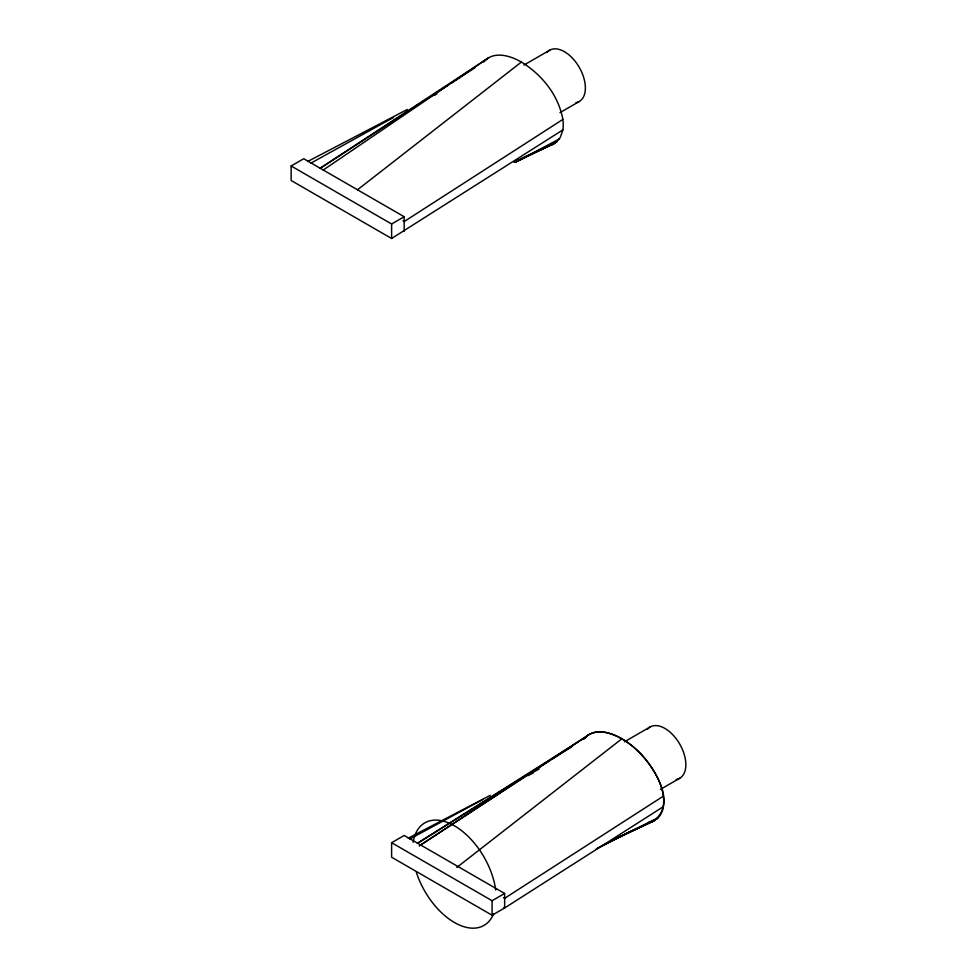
<?xml version="1.0" encoding="UTF-8"?>
<svg xmlns="http://www.w3.org/2000/svg" width="977" height="977" viewBox="0 0 977 977"><rect width="100%" height="100%" fill="white"/><g stroke="black" fill="none" stroke-linecap="round" stroke-linejoin="round"><path stroke-width="1.47" d="M412.184 108.52L320.102 168.325L486.619 59.121C493.3 53.845 502.666 54.529 510.324 57.045A73.165 42.243 60 0 1 521.388 62.064C541.917 74.606 558.612 95.392 562.862 119.426A38.066 21.982 60 0 1 562.874 129.929L560.2 137.647L555.229 143.033L515.05 161.547M584.673 738.233C589.51 732.274 597.887 730.979 605.056 732.347A71.956 41.547 60 0 1 621.861 738.82C637.517 748.064 650.059 762.316 657.936 778.657A41.742 24.095 60 0 1 663.383 796.182M357.533 189.77L521.388 62.064M456.809 867.442L621.861 738.795A71.516 41.29 60 0 1 640.289 753.34C655.579 769.693 677.073 803.815 653.344 821.132L614.13 839.231L654.578 820.472L614.057 839.524L656.886 818.873A42.035 24.266 60 0 0 663.395 806.709M586.823 736.072C597.277 728.109 611.614 732.921 621.861 738.795M323.192 170.059L488.268 57.961M587.959 735.205L419.267 845.887L585.797 737.012L417.448 843.31L519.398 779.573M414.749 106.859L419.866 103.525M422.418 101.864L428.818 97.712M431.37 96.051L437.769 91.899M440.322 90.238L448.003 85.255M451.838 82.764L474.859 67.804M562.862 119.426L404.173 221.571L403 220.9M404.173 231.244L404.173 216.735L303.713 158.738L291.146 165.98L291.146 180.489L391.618 238.498L562.862 129.917M523.269 777.155L527.14 774.737M531.012 772.306L549.074 761.01M551.651 759.398L572.302 746.489M523.953 65.068L549.648 50.23M559.98 112.636L579.251 101.51M291.146 165.98L391.618 223.989L404.173 216.735M391.618 842.724L404.173 835.469L504.645 893.479L504.645 907.975L492.09 915.229L391.618 857.22L391.618 842.724L492.09 900.721L504.645 893.479M624.425 741.799L650.12 726.973M660.452 789.367L679.723 778.242M310.845 163.171L393.597 117.399M409.754 839.035L483.224 799.296M528.63 774.712L539.182 768.96M559.332 138.978L516.003 161.889L557.281 141.36L514.818 162.377L555.229 143.033L522.048 158.298M307.743 161.461L407.275 109.473M434.179 95.428L436.878 94.012M408.215 838.193L490.259 795.339M527.922 775.665L533.308 772.856M596.275 848.989L617.598 838.046M597.631 848.024L657.936 817.92M616.475 838.62L656.886 818.873L648.252 822.719M513.755 162.109L519.288 159.569M653.344 821.132L647.91 822.781M552.249 144.681L548.879 145.768M503.473 897.631L504.645 898.303L663.334 796.157A38.066 21.982 60 0 1 663.334 806.672L504.645 907.975L503.863 907.523M492.09 900.721L492.09 915.229M391.618 223.989L391.618 238.498M493.629 913.678A59.206 34.183 60 0 1 455.905 923.314A59.206 34.183 60 0 1 416.336 872.229M413.124 842.284A59.206 34.183 60 0 1 454.415 825.797A59.206 34.183 60 0 1 495.693 889.962M583.916 739.235A42.035 24.266 60 0 1 586.896 736.133M647.311 729.367A29.603 17.085 60 0 1 679.723 744.059A29.603 17.085 60 0 1 676.231 779.475M546.937 52.526A29.603 17.085 60 0 1 579.251 67.328A29.603 17.085 60 0 1 575.905 102.707M483.823 62.015A42.304 24.425 60 0 1 486.668 59.206"/></g></svg>
